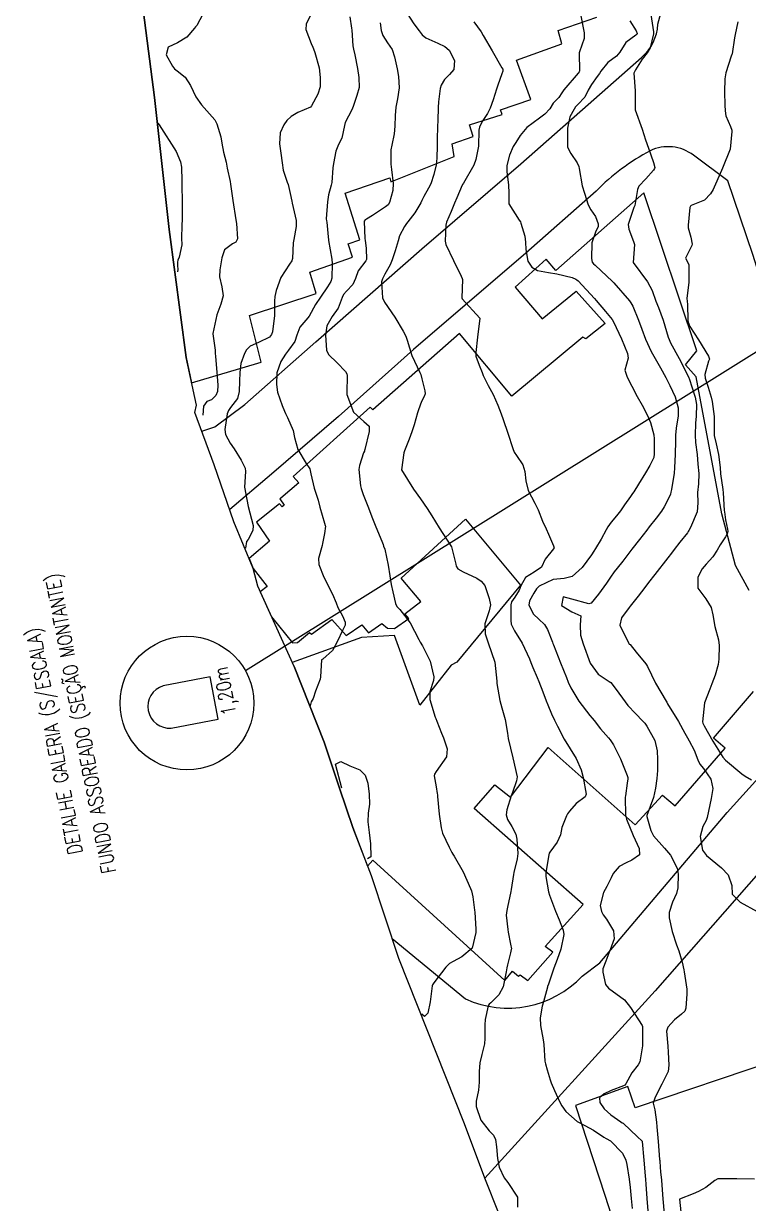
# Model space of a CAD drawing. Header units: metres. Extents: x 292545 to 299085, y 7450245 to 7463078.
# Drawn here: x 296783 to 296858.9, y 7452600.8 to 7452724.4 of the extents above; entities that cross this region are included whole.
import ezdxf

# ---------------------------------------------------------------- set-up
doc = ezdxf.new("R2010")
doc.units = ezdxf.units.M
doc.linetypes.add('CONTINUO', pattern=[0])
for name, color, linetype in [('Area', 45, 'Continuous'), ('Curvas de Nivel 1m', 11, 'Continuous'), ('Curvas de Nivel 5m', 15, 'Continuous'), ('Edificações', 30, 'Continuous'), ('TEXTO', 45, 'Continuous'), ('Vias Primárias', 230, 'Continuous')]:
    doc.layers.add(name, color=color, linetype=linetype)
doc.styles.add('ROMANS', font='romans', dxfattribs={"height": 0.2})

msp = doc.modelspace()

# ---------------------------------------------------------------- linework, layer by layer
at = {"layer": 'Area'}
msp.add_polyline3d([(296834.29, 7452595.95, 707.87), (296831.3, 7452603.49, 707.73), (296829.18, 7452609.19, 707.73), (296822.31, 7452626.51, 709.84), (296819.42, 7452635.15, 713.35), (296817.47, 7452640.2, 713.99), (296816.09, 7452644.32, 713.35), (296814.46, 7452649.14, 713.44), (296811.32, 7452657.07, 709.91), (296807.51, 7452665.49, 713.61), (296807.05, 7452667.35, 713.85), (296805.01, 7452672.24, 710.91), (296802.97, 7452678.19, 710.94), (296800.93, 7452683.69, 710.85), (296801.1, 7452684.43, 713.8), (296800.01, 7452689.44, 715.61), (296798.25, 7452702.85, 717.95), (296796.69, 7452716.68, 718.61), (296795.03, 7452729.65, 712.67)], dxfattribs=at)
at = {"layer": 'Curvas de Nivel 1m', "flags": 128}
for points, elevation in [([(296802.06, 7452725.91), (296801.14, 7452724.21), (296801.01, 7452724.05), (296800.91, 7452723.92), (296800.09, 7452722.97), (296799.12, 7452722.38), (296798.14, 7452721.95), (296797.93, 7452721.12), (296798.6, 7452719.95), (296798.81, 7452719.68), (296799.08, 7452719.47), (296799.92, 7452718.78), (296800.46, 7452717.93), (296801.05, 7452716.75), (296801.64, 7452715.91), (296803.02, 7452714.32), (296803.17, 7452714.05), (296803.24, 7452713.9), (296803.66, 7452712.55), (296803.75, 7452711.89), (296803.93, 7452710.93), (296804.2, 7452709.88), (296804.33, 7452709.26), (296804.62, 7452707.87), (296804.67, 7452707.6), (296804.92, 7452705.87), (296805.22, 7452703.87), (296805.28, 7452703.48), (296805.38, 7452701.86), (296805.21, 7452701.53), (296804.86, 7452701.33), (296804.02, 7452700.72), (296803.75, 7452699.89), (296803.55, 7452698.61), (296803.52, 7452697.89), (296803.76, 7452696.83), (296803.89, 7452695.88), (296803.64, 7452695.03), (296803.24, 7452693.89), (296802.8, 7452691.94), (296802.8, 7452691.9), (296803.05, 7452690.21), (296803.06, 7452689.9), (296803.08, 7452689.54), (296803.24, 7452687.89), (296803.35, 7452686.55), (296803.3, 7452685.89), (296803.12, 7452685.45), (296802.67, 7452685), (296802.2, 7452684.82), (296801.85, 7452684.34), (296801.78, 7452683.41)], 712), ([(296813.15, 7452725.5), (296812.59, 7452724.33), (296812.57, 7452723.79), (296813.12, 7452722.31), (296813.28, 7452721.94), (296813.35, 7452721.78), (296813.51, 7452721.37), (296813.96, 7452719.77), (296814.06, 7452718.76), (296814.05, 7452717.77), (296813.8, 7452717.02), (296813.15, 7452715.78), (296813.03, 7452715.66), (296811.73, 7452715.09), (296811.02, 7452714.67), (296810.57, 7452714.25), (296810.24, 7452713.81), (296809.86, 7452712.96), (296809.8, 7452711.81), (296809.95, 7452710.84), (296810.07, 7452709.81), (296810.19, 7452709.05), (296810.61, 7452707.8), (296810.7, 7452707.56), (296810.93, 7452706.6), (296811.07, 7452705.8), (296811.12, 7452705.6), (296811.53, 7452703.79), (296811.54, 7452703.14), (296811.28, 7452701.8), (296811.24, 7452701.43), (296811.15, 7452699.8), (296811.08, 7452699.56), (296810.84, 7452699.2), (296809.92, 7452697.81), (296809.45, 7452696.46), (296809.32, 7452695.82), (296809.27, 7452695.35), (296809.27, 7452693.82), (296809.07, 7452692.14), (296808.95, 7452691.83), (296808.75, 7452691.57), (296807.58, 7452691), (296806.74, 7452690.62), (296806.34, 7452690.25), (296806.12, 7452689.86), (296805.76, 7452688.82), (296805.64, 7452687.86), (296805.59, 7452686.96), (296805.56, 7452685.86), (296805.38, 7452685.16), (296804.66, 7452684.19), (296804.52, 7452684), (296804.45, 7452683.87), (296804.32, 7452683.54), (296804.07, 7452681.88), (296804.14, 7452681.39), (296804.62, 7452680.48), (296805.04, 7452679.87), (296805.77, 7452678.68), (296806.2, 7452677.86), (296806.23, 7452677.5), (296806.14, 7452675.86), (296806.53, 7452673.85), (296807.03, 7452671.84), (296807.02, 7452671.33), (296806.5, 7452670.38), (296806.34, 7452670.16), (296806.24, 7452669.46)], 711), ([(296823.15, 7452725.47), (296823.86, 7452724.37), (296824.41, 7452723.64), (296824.73, 7452723.24), (296825.12, 7452722.9), (296826.38, 7452722.35), (296827.11, 7452721.99), (296827.57, 7452721.61), (296828.14, 7452720.55), (296828.05, 7452719.6), (296827.6, 7452719.08), (296827.07, 7452718.55), (296826.72, 7452717.96), (296826.63, 7452717.61), (296826.45, 7452716.21), (296826.4, 7452715.62), (296826.36, 7452714.27), (296826.34, 7452713.62), (296826.31, 7452712.31), (296826.29, 7452711.62), (296826.28, 7452710.31), (296826.2, 7452709.62), (296825.97, 7452708.6), (296825.63, 7452707.62), (296825.41, 7452707.16), (296824.92, 7452706.3), (296824.69, 7452705.87), (296824.58, 7452705.64), (296823.97, 7452704.58), (296823.24, 7452703.66), (296823.09, 7452703.46), (296822.89, 7452703.16), (296822.36, 7452702.18), (296822.22, 7452701.67), (296821.92, 7452700.61), (296821.58, 7452699.67), (296821.38, 7452699.13), (296820.83, 7452698.17), (296820.57, 7452697.68), (296820.48, 7452697.35), (296820.59, 7452695.68), (296820.8, 7452695.22), (296821.89, 7452693.67), (296822.76, 7452692.21), (296823.02, 7452691.66), (296823.15, 7452691.25), (296823.66, 7452689.65), (296824.48, 7452687.86), (296824.58, 7452687.64), (296824.7, 7452687.2), (296825.01, 7452685.96), (296825.05, 7452685.63), (296824.96, 7452685.36), (296824.67, 7452684.83), (296824.34, 7452683.97), (296824.25, 7452683.64), (296823.9, 7452682.39), (296823.67, 7452681.65), (296823.39, 7452680.88), (296822.87, 7452679.66), (296822.81, 7452679.46), (296822.58, 7452677.66), (296823.83, 7452675.65), (296824.55, 7452674.62), (296825.25, 7452673.63), (296825.75, 7452672.84), (296826.51, 7452671.61), (296827.81, 7452669.6), (296828.27, 7452667.79), (296828.3, 7452667.59), (296828.46, 7452667.3), (296829.04, 7452667), (296830.45, 7452666.34), (296830.91, 7452666.03), (296831.31, 7452665.56), (296831.77, 7452664.2), (296831.88, 7452663.55), (296831.77, 7452662.92), (296831.3, 7452661.56), (296831.32, 7452660.49), (296831.66, 7452659.55), (296832.34, 7452657.54), (296832.54, 7452655.54), (296832.57, 7452655.29), (296832.87, 7452653.53), (296833.07, 7452652.75), (296833.43, 7452651.53), (296833.68, 7452650.11), (296833.75, 7452649.53), (296834.22, 7452647.52), (296834.68, 7452645.52), (296834.6, 7452645.11), (296834.19, 7452643.88), (296834.07, 7452643.52), (296833.61, 7452642.08), (296833.53, 7452641.53), (296833.66, 7452641.04), (296834.14, 7452640.32), (296834.55, 7452639.52), (296834.66, 7452638.98), (296834.75, 7452637.51), (296834.68, 7452636.93), (296834.35, 7452635.52), (296834.31, 7452635.29), (296834.06, 7452633.71), (296834.02, 7452633.52), (296833.67, 7452631.89), (296833.6, 7452631.53), (296833.55, 7452631.05), (296833.71, 7452629.52), (296833.76, 7452629.27), (296834, 7452628.01), (296834.08, 7452627.52), (296834.07, 7452627.44), (296833.99, 7452627.08), (296833.67, 7452625.82), (296833.61, 7452625.53), (296833.54, 7452625.11), (296833.22, 7452623.53), (296832.77, 7452622.7), (296831.92, 7452621.87), (296831.75, 7452621.72), (296831.64, 7452621.55), (296831.33, 7452620.12), (296831.29, 7452619.56), (296831.31, 7452618.13), (296831.25, 7452617.56), (296830.97, 7452616.44), (296830.79, 7452615.56), (296830.71, 7452614.68), (296830.71, 7452613.56), (296830.65, 7452612.72), (296830.4, 7452611.56), (296830.38, 7452610.98), (296830.88, 7452609.56), (296831.76, 7452608.45), (296832.2, 7452607.99), (296832.4, 7452607.54), (296832.52, 7452606.76), (296832.63, 7452605.54), (296832.81, 7452604.63), (296833.31, 7452603.53), (296833.7, 7452603.05), (296834.72, 7452601.51), (296834.72, 7452600.46)], 708), ([(296820.34, 7452724.49), (296820.46, 7452723.69), (296820.61, 7452723.17), (296821.12, 7452722.4), (296821.59, 7452721.68), (296821.85, 7452720.93), (296822.12, 7452719.67), (296822.26, 7452718.86), (296822.33, 7452717.67), (296822.17, 7452716.54), (296821.99, 7452715.67), (296821.91, 7452714.79), (296821.88, 7452713.67), (296821.81, 7452712.86), (296821.55, 7452711.67), (296821.47, 7452711.19), (296821.47, 7452709.67), (296821.52, 7452709.11), (296821.71, 7452707.67), (296821.66, 7452706.94), (296821.31, 7452705.68), (296821.16, 7452705.43), (296820.91, 7452705.21), (296819.52, 7452704.32), (296818.9, 7452703.93), (296818.76, 7452703.85), (296818.66, 7452703.71), (296818.74, 7452701.85), (296818.75, 7452701.71), (296818.86, 7452700.84), (296818.9, 7452699.71), (296818.84, 7452699.57), (296818.02, 7452698.53), (296817.74, 7452697.72), (296817.47, 7452697.07), (296816.81, 7452696.38), (296816.49, 7452696.05), (296816.36, 7452695.73), (296815.93, 7452694.6), (296815.31, 7452693.74), (296814.76, 7452692.76), (296814.62, 7452691.76), (296814.73, 7452690.22), (296814.94, 7452689.76), (296815.84, 7452688.87), (296816.71, 7452687.97), (296816.85, 7452687.73), (296816.88, 7452687.55), (296816.85, 7452685.73), (296816.85, 7452685.55), (296817.56, 7452683.72), (296818.64, 7452682.74), (296819.17, 7452682.23), (296819.19, 7452681.7), (296818.72, 7452679.81), (296818.69, 7452679.71), (296818.68, 7452679.64), (296818.61, 7452679.45), (296818.17, 7452678.13), (296818.12, 7452677.71), (296818.29, 7452675.98), (296818.35, 7452675.71), (296818.55, 7452675.09), (296819.1, 7452673.7), (296819.48, 7452672.75), (296819.9, 7452671.7), (296820.5, 7452670.19), (296820.64, 7452669.84), (296820.7, 7452669.69), (296820.81, 7452669.36), (296821.18, 7452667.68), (296821.34, 7452666.57), (296821.5, 7452665.67), (296821.67, 7452664.91), (296821.94, 7452663.67), (296822.1, 7452663.36), (296822.41, 7452663.06), (296823.49, 7452661.65), (296824.38, 7452659.9), (296824.51, 7452659.64), (296824.77, 7452659.23), (296825.56, 7452657.63), (296825.97, 7452655.98), (296825.93, 7452655.62), (296825.53, 7452654.41), (296825.54, 7452653.63), (296826.11, 7452651.78), (296826.17, 7452651.62), (296826.27, 7452651.35), (296826.75, 7452650.11), (296826.97, 7452649.61), (296827.37, 7452648.47), (296827.28, 7452647.6), (296826.21, 7452646.09), (296826.02, 7452645.81), (296826, 7452645.62), (296826.19, 7452644.49), (296826.32, 7452643.76), (296826.34, 7452643.62), (296826.35, 7452643.45), (296826.52, 7452641.61), (296826.71, 7452640.18), (296826.87, 7452639.61), (296827.57, 7452638.14), (296827.84, 7452637.59), (296827.94, 7452637.43), (296828.1, 7452637.2), (296829.03, 7452635.58), (296829.81, 7452633.82), (296829.9, 7452633.57), (296830.05, 7452632.94), (296830.23, 7452631.57), (296830.24, 7452631.36), (296830.36, 7452629.57), (296830.35, 7452629.23), (296829.99, 7452627.57), (296828.89, 7452626.67), (296827.97, 7452626.17), (296827.59, 7452625.97), (296827.2, 7452625.6), (296825.95, 7452623.95), (296825.81, 7452623.75), (296825.78, 7452623.62), (296825.57, 7452621.97), (296825.34, 7452620.77), (296824.97, 7452620.44), (296824.69, 7452620.68)], 709), ([(296830.15, 7452724.59), (296830.91, 7452723.56), (296831.13, 7452723.17), (296832.07, 7452721.55), (296833.09, 7452719.78), (296833.17, 7452719.63), (296833.2, 7452719.54), (296833.18, 7452719.44), (296833.08, 7452719.14), (296832.66, 7452717.95), (296832.52, 7452717.55), (296832.18, 7452716.42), (296831.87, 7452715.55), (296831.59, 7452714.99), (296831.02, 7452714.14), (296830.73, 7452713.56), (296830.67, 7452713.23), (296830.63, 7452711.57), (296830.37, 7452710.17), (296830.13, 7452709.57), (296829.05, 7452707.69), (296828.99, 7452707.59), (296828.97, 7452707.56), (296828.94, 7452707.49), (296828.37, 7452706.15), (296828.14, 7452705.6), (296827.78, 7452704.72), (296827.3, 7452703.61), (296827.21, 7452703.28), (296827.14, 7452701.61), (296827.21, 7452701.26), (296828.01, 7452699.6), (296828.83, 7452697.96), (296828.94, 7452697.71), (296828.96, 7452697.59), (296828.88, 7452695.67), (296828.91, 7452695.59), (296830.77, 7452693.56), (296830.54, 7452691.56), (296830.35, 7452689.95), (296830.36, 7452689.57), (296830.71, 7452688.63), (296831.02, 7452687.88), (296831.14, 7452687.56), (296831.66, 7452686.52), (296832.18, 7452685.55), (296832.67, 7452684.44), (296833.01, 7452683.54), (296833.22, 7452682.96), (296833.71, 7452681.53), (296834.24, 7452679.89), (296834.37, 7452679.52), (296834.6, 7452679.18), (296835.27, 7452678.19), (296835.49, 7452677.51), (296835.59, 7452676.52), (296835.84, 7452675.51), (296836.54, 7452674.18), (296836.89, 7452673.49), (296837.35, 7452672.31), (296837.71, 7452671.48), (296837.97, 7452670.94), (296838.5, 7452669.72), (296838.55, 7452669.47), (296838.53, 7452669.43), (296838.49, 7452669.4), (296837.62, 7452668.33), (296837.22, 7452667.49), (296836.46, 7452666.96), (296835.55, 7452666.41), (296835.06, 7452665.51), (296834.88, 7452665.07), (296834.43, 7452664.34), (296834.1, 7452663.84), (296834.03, 7452663.52), (296834.01, 7452661.91), (296834.06, 7452661.52), (296834.39, 7452660.81), (296835.2, 7452659.51), (296835.98, 7452657.87), (296836.13, 7452657.5), (296836.34, 7452656.98), (296836.77, 7452655.93), (296836.94, 7452655.49), (296837.37, 7452654.42), (296837.72, 7452653.48), (296837.88, 7452653.07), (296838.28, 7452652.12), (296838.58, 7452651.47), (296838.9, 7452650.83), (296839.62, 7452649.46), (296840.24, 7452648.45), (296840.87, 7452647.44), (296841.38, 7452646.27), (296841.6, 7452645.44), (296841.9, 7452643.72), (296841.79, 7452643.43), (296840.88, 7452642.74), (296840.16, 7452641.93), (296839.97, 7452641.64), (296839.86, 7452641.45), (296839.38, 7452640.22), (296839.21, 7452639.46), (296838.89, 7452638.69), (296838.11, 7452637.64), (296838.05, 7452637.52), (296838.04, 7452637.47), (296838.01, 7452637.38), (296837.68, 7452635.48), (296837.68, 7452635.08), (296837.97, 7452633.47), (296838.06, 7452633.12), (296838.7, 7452631.46), (296839.09, 7452630.53), (296839.52, 7452629.46), (296839.56, 7452629.01), (296839.27, 7452627.46), (296838.89, 7452626.38), (296838.52, 7452625.47), (296837.95, 7452623.82), (296837.87, 7452623.55), (296837.86, 7452623.48), (296837.44, 7452621.97), (296837.31, 7452621.49), (296837.1, 7452620.28), (296837.12, 7452619.49), (296837.4, 7452617.97), (296837.47, 7452617.48), (296837.59, 7452615.74), (296837.64, 7452615.48), (296837.84, 7452614.83), (296838.15, 7452613.79), (296838.26, 7452613.47), (296838.6, 7452612.68), (296839.17, 7452611.46), (296839.38, 7452611.05), (296839.78, 7452610.48), (296840.97, 7452609.44), (296841.77, 7452609.02), (296842.67, 7452608.51), (296843.76, 7452607.79), (296844.01, 7452607.66), (296844.47, 7452607.4), (296845.73, 7452606.12), (296846.06, 7452605.38), (296846.17, 7452604.93), (296846.43, 7452603.37), (296846.53, 7452602.53), (296846.64, 7452601.37), (296846.73, 7452600.31)], 707), ([(296841.37, 7452725.22), (296841.7, 7452723.43), (296841.7, 7452722.86), (296841.2, 7452721.44), (296841.19, 7452721.35), (296841.22, 7452719.44), (296841.18, 7452719.34), (296841.08, 7452719.21), (296839.59, 7452717.46), (296839.38, 7452717.15), (296839.05, 7452716.66), (296838.46, 7452716.06), (296838.09, 7452715.48), (296837.59, 7452714.92), (296837.02, 7452714.49), (296835.71, 7452713.51), (296835, 7452712.67), (296834.55, 7452711.97), (296834.26, 7452711.53), (296833.87, 7452710.64), (296833.62, 7452709.53), (296833.6, 7452708.89), (296833.79, 7452707.53), (296833.83, 7452706.63), (296833.8, 7452705.53), (296834.9, 7452703.81), (296835.02, 7452703.64), (296835.08, 7452703.52), (296835.5, 7452702.13), (296835.57, 7452701.51), (296835.61, 7452700.76), (296835.81, 7452699.51), (296836.22, 7452698.89), (296836.83, 7452698.56), (296837.97, 7452698.34), (296838.83, 7452698.19), (296840.46, 7452697.82), (296840.82, 7452697.65), (296840.94, 7452697.57), (296841.08, 7452697.45), (296842.8, 7452695.62), (296842.97, 7452695.42), (296843.95, 7452694.24), (296844.63, 7452693.4), (296844.77, 7452693.17), (296845.34, 7452691.97), (296845.6, 7452691.39), (296846.25, 7452689.87), (296846.31, 7452689.38), (296845.97, 7452688.12), (296846.2, 7452687.39), (296846.69, 7452686.42), (296847.26, 7452685.37), (296847.76, 7452684.46), (296848.32, 7452683.36), (296848.43, 7452683.13), (296848.65, 7452682.64), (296849.01, 7452681.35), (296849.05, 7452680.92), (296849.05, 7452679.35), (296848.99, 7452678.96), (296848.59, 7452678.11), (296848.14, 7452677.36), (296847.38, 7452676.18), (296846.89, 7452675.38), (296846.76, 7452675.18), (296846.56, 7452674.89), (296845.93, 7452674), (296845.5, 7452673.39), (296845.08, 7452672.85), (296844.52, 7452672.18), (296844.19, 7452671.72), (296844.02, 7452671.4), (296843.49, 7452670.42), (296842.88, 7452669.42), (296842.72, 7452669.17), (296842.48, 7452668.78), (296841.48, 7452667.43), (296840.45, 7452666.51), (296839.6, 7452666.31), (296838.45, 7452666.2), (296836.98, 7452665.49), (296836.72, 7452665.22), (296836.43, 7452664.76), (296835.96, 7452663.97), (296835.9, 7452663.51), (296836.4, 7452662.57), (296836.95, 7452662.04), (296837.55, 7452661.48), (296837.87, 7452660.96), (296838.37, 7452659.63), (296838.43, 7452659.47), (296838.48, 7452659.36), (296839.24, 7452657.46), (296839.85, 7452655.93), (296840.04, 7452655.45), (296840.31, 7452654.84), (296841.13, 7452653.44), (296842.28, 7452651.96), (296842.53, 7452651.68), (296842.74, 7452651.42), (296843.41, 7452650.55), (296844.26, 7452649.61), (296844.43, 7452649.4), (296844.76, 7452648.88), (296845.52, 7452647.39), (296846.21, 7452645.66), (296846.26, 7452645.44), (296846.26, 7452645.38), (296846.26, 7452645.32), (296846.2, 7452644.86), (296846.02, 7452643.53), (296846.01, 7452643.38), (296846.03, 7452641.5), (296846.05, 7452641.38), (296846.15, 7452641.08), (296846.84, 7452639.37), (296847.46, 7452638.01), (296847.5, 7452637.37), (296846.69, 7452636.78), (296846.09, 7452636.52), (296845.36, 7452636.12), (296844.75, 7452635.39), (296844.53, 7452634.94), (296844.07, 7452634.05), (296843.72, 7452633.41), (296843.39, 7452632.06), (296843.53, 7452631.41), (296843.69, 7452631.07), (296844.03, 7452630.63), (296844.79, 7452629.39), (296844.85, 7452628.54), (296844.42, 7452627.4), (296844.3, 7452627.07), (296843.97, 7452626.23), (296843.66, 7452625.4), (296843.64, 7452625.08), (296843.95, 7452623.77), (296844.25, 7452623.4), (296845.92, 7452622.16), (296846.56, 7452621.37), (296847.79, 7452619.47), (296847.82, 7452619.36), (296847.82, 7452617.42), (296847.81, 7452617.36), (296847.52, 7452615.69), (296847.36, 7452615.36), (296846.7, 7452614.51), (296846.05, 7452613.38), (296845.95, 7452613.24), (296845.82, 7452613.16), (296844.54, 7452612.67), (296843.81, 7452612.33), (296843.32, 7452611.9), (296843.34, 7452611.41), (296843.79, 7452610.74), (296844.5, 7452610.12), (296845.54, 7452609.38), (296845.69, 7452609.3), (296845.77, 7452609.24), (296847.3, 7452607.83), (296847.75, 7452607.4), (296847.77, 7452607.37), (296847.77, 7452607.36), (296847.77, 7452607.34), (296847.96, 7452605.36), (296848.1, 7452603.75), (296848.13, 7452603.35), (296848.17, 7452602.88), (296848.28, 7452601.35), (296848.38, 7452600.07)], 706), ([(296848.7, 7452725.35), (296848.96, 7452723.53), (296848.96, 7452723.35), (296848.6, 7452721.86), (296848.31, 7452721.36), (296847.79, 7452720.67), (296847.08, 7452719.57), (296846.96, 7452719.37), (296846.92, 7452719.21), (296847.06, 7452717.37), (296847.03, 7452715.37), (296847.76, 7452713.36), (296848.13, 7452712.22), (296848.45, 7452711.36), (296848.97, 7452709.86), (296849.1, 7452709.35), (296849.08, 7452709.23), (296848.96, 7452709.05), (296848.15, 7452708.16), (296847.43, 7452707.37), (296847.28, 7452707.03), (296847, 7452705.37), (296846.98, 7452705.3), (296846.91, 7452705.15), (296846.3, 7452703.38), (296846.37, 7452702.86), (296846.88, 7452701.59), (296846.95, 7452701.37), (296846.96, 7452701.28), (296846.84, 7452699.37), (296848.35, 7452697.35), (296848.81, 7452696.45), (296849.2, 7452695.35), (296849.47, 7452694.66), (296849.98, 7452693.34), (296850.51, 7452691.58), (296850.59, 7452691.33), (296850.75, 7452690.99), (296851.64, 7452689.32), (296852.02, 7452688.61), (296852.68, 7452687.3), (296852.7, 7452687.25), (296853.33, 7452685.29), (296853.46, 7452684.5), (296853.43, 7452683.29), (296853.37, 7452682.57), (296853.31, 7452681.29), (296853.37, 7452680.54), (296853.52, 7452679.29), (296853.62, 7452678.26), (296853.7, 7452677.29), (296853.67, 7452676.19), (296853.58, 7452675.29), (296853.62, 7452674.21), (296853.53, 7452673.29), (296852.84, 7452671.63), (296852.68, 7452671.31), (296852.61, 7452671.21), (296852.51, 7452671.08), (296851.72, 7452670.09), (296851.14, 7452669.32), (296850.85, 7452668.95), (296850.47, 7452668.47), (296849.97, 7452667.84), (296849.58, 7452667.34), (296849.09, 7452666.71), (296848.45, 7452665.88), (296848.05, 7452665.36), (296847.36, 7452664.44), (296846.51, 7452663.38), (296846.41, 7452663.25), (296845.61, 7452662.18), (296845.42, 7452661.39), (296846.37, 7452659.47), (296846.42, 7452659.43), (296846.52, 7452659.38), (296847.14, 7452658.59), (296848.17, 7452657.35), (296848.24, 7452657.25), (296848.34, 7452657.06), (296849.17, 7452655.34), (296850.29, 7452653.44), (296850.35, 7452653.33), (296850.44, 7452653.18), (296851.58, 7452651.32), (296852.26, 7452650.11), (296852.54, 7452649.59), (296852.69, 7452649.3), (296853.22, 7452648.32), (296853.62, 7452647.29), (296853.8, 7452646.86), (296854.21, 7452646.38), (296854.96, 7452645.27), (296855.17, 7452644.29), (296855.01, 7452643.27), (296854.85, 7452642.58), (296854.59, 7452641.28), (296854.48, 7452640.95), (296854.14, 7452640.31), (296853.85, 7452639.28), (296854.11, 7452637.83), (296854.51, 7452637.28), (296856.09, 7452636), (296856.8, 7452635.25), (296857.17, 7452634.15), (296857.21, 7452633.25), (296858.05, 7452632.4), (296859.83, 7452631.42)], 704), ([(296857.81, 7452724.58), (296857.5, 7452723.25), (296857.45, 7452722.93), (296857.19, 7452721.25), (296857.18, 7452721.18), (296857.1, 7452720.98), (296856.55, 7452719.26), (296856.45, 7452718.63), (296856.4, 7452717.26), (296856.44, 7452715.86), (296856.46, 7452715.26), (296856.53, 7452714.76), (296857.02, 7452713.63), (296857.15, 7452713.25), (296857.16, 7452713.1), (296856.98, 7452711.25), (296856.19, 7452709.26), (296855.59, 7452707.91), (296855.32, 7452707.27), (296855.2, 7452707.02), (296854.93, 7452706.57), (296854.29, 7452705.92), (296852.91, 7452705.35), (296852.88, 7452705.33), (296852.84, 7452705.3), (296852.76, 7452705.15), (296852.61, 7452703.3), (296852.61, 7452703.02), (296852.88, 7452702.04), (296853.01, 7452701.3), (296852.99, 7452701.18), (296852.87, 7452700.94), (296852.33, 7452699.83), (296852.61, 7452699.3), (296852.67, 7452699.13), (296852.66, 7452697.3), (296852.46, 7452695.65), (296852.48, 7452695.3), (296852.52, 7452695.03), (296852.57, 7452693.3), (296852.6, 7452693.13), (296852.77, 7452692.67), (296853.68, 7452691.29), (296854.73, 7452689.57), (296854.83, 7452689.28), (296854.8, 7452689.2), (296854.72, 7452689.04), (296854.35, 7452687.64), (296854.39, 7452687.28), (296854.69, 7452686.34), (296855.01, 7452685.28), (296855.1, 7452684.84), (296855.3, 7452683.27), (296855.32, 7452682.6), (296855.33, 7452681.27), (296855.51, 7452680.38), (296855.78, 7452679.27), (296855.93, 7452677.93), (296855.99, 7452677.27), (296856.21, 7452675.62), (296856.25, 7452675.26), (296856.37, 7452673.43), (296856.39, 7452673.26), (296856.52, 7452672.44), (296856.71, 7452671.46), (296856.74, 7452671.26), (296856.72, 7452671.04), (296856.5, 7452670.65), (296855.95, 7452669.81), (296855.63, 7452669.27), (296855.19, 7452668.55), (296854.47, 7452667.78), (296854.05, 7452667.29), (296853.6, 7452666.44), (296853.61, 7452665.29), (296854.43, 7452664.17), (296855.01, 7452663.27), (296855.19, 7452662.48), (296855.37, 7452661.27), (296855.76, 7452659.88), (296855.84, 7452659.27), (296855.79, 7452657.83), (296855.73, 7452657.27), (296855.42, 7452656.18), (296855.07, 7452655.27), (296854.87, 7452654.72), (296854.29, 7452653.28), (296854.08, 7452651.28), (296854.12, 7452651.13), (296854.27, 7452650.85), (296855.18, 7452649.27), (296856.23, 7452647.58), (296856.49, 7452647.26), (296858.21, 7452645.82), (296858.58, 7452645.6), (296859.21, 7452645.22)], 703), ([(296797.01, 7452714.02), (296797.05, 7452713.97), (296797.18, 7452713.8), (296798.98, 7452711.02), (296799.44, 7452709.94), (296799.53, 7452709.36), (296799.55, 7452707.93), (296799.56, 7452707.31), (296799.6, 7452705.93), (296799.61, 7452705.24), (296799.61, 7452703.93), (296799.57, 7452703.25), (296799.53, 7452701.93), (296799.56, 7452701.24), (296799.3, 7452699.94), (296799.15, 7452699.63), (296799.1, 7452699.42), (296799.12, 7452699.08), (296799.15, 7452698.65), (296799.13, 7452698.4)], 713), ([(296859.55, 7452603.38), (296857.7, 7452603.41), (296857.53, 7452603.42), (296855.7, 7452603.43), (296855.38, 7452603.26), (296854.45, 7452602.52), (296853.68, 7452602.09), (296853.12, 7452601.86), (296851.67, 7452601.31), (296851.91, 7452599.31)], 704)]:
    msp.add_lwpolyline(points, dxfattribs=dict(at, elevation=elevation))
at = {"layer": 'Curvas de Nivel 5m', "flags": 128}
for points, elevation in [([(296817.15, 7452725.13), (296817.34, 7452723.93), (296817.36, 7452723.73), (296817.48, 7452722.09), (296817.55, 7452721.73), (296817.7, 7452721.13), (296817.96, 7452719.72), (296818.12, 7452718.76), (296818.14, 7452717.72), (296817.91, 7452716.86), (296817.51, 7452715.73), (296817.38, 7452715.37), (296817.02, 7452714.72), (296816.69, 7452714.06), (296816.6, 7452713.73), (296816.31, 7452712.42), (296815.99, 7452711.74), (296815.69, 7452711.03), (296815.45, 7452709.75), (296815.39, 7452709.31), (296815.27, 7452707.75), (296815.22, 7452707.47), (296814.93, 7452706.46), (296814.82, 7452705.75), (296814.68, 7452703.97), (296814.71, 7452703.75), (296814.74, 7452703.6), (296814.88, 7452702.08), (296814.91, 7452701.75), (296814.92, 7452701.7), (296815.26, 7452699.75), (296815.3, 7452699.29), (296815.28, 7452697.75), (296815.16, 7452697.41), (296814.81, 7452696.84), (296814.09, 7452695.76), (296813.57, 7452694.99), (296812.9, 7452693.78), (296812.77, 7452693.6), (296811.93, 7452692.62), (296811.6, 7452691.79), (296811.41, 7452691.13), (296810.73, 7452690.19), (296810.42, 7452689.8), (296809.93, 7452689.03), (296809.53, 7452687.82), (296809.48, 7452686.61), (296809.6, 7452685.82), (296810.07, 7452684.4), (296810.32, 7452683.81), (296810.42, 7452683.57), (296810.65, 7452683.14), (296811.21, 7452681.79), (296811.36, 7452681.06), (296811.72, 7452679.79), (296812.59, 7452678.33), (296812.96, 7452677.78), (296813.09, 7452677.26), (296813.44, 7452675.77), (296813.83, 7452674.48), (296814.02, 7452673.77), (296814.52, 7452672.09), (296814.59, 7452671.84), (296814.6, 7452671.76), (296814.51, 7452670.99), (296814.31, 7452669.95), (296814.26, 7452669.76), (296813.87, 7452668.37), (296813.91, 7452667.77), (296814.45, 7452666.42), (296814.67, 7452665.98), (296814.78, 7452665.75), (296815.34, 7452664.66), (296815.73, 7452663.74), (296815.92, 7452663.25), (296816.4, 7452662.4), (296816.69, 7452661.73), (296816.69, 7452661.42), (296816.38, 7452660.83), (296815.87, 7452659.74), (296815.34, 7452658.76), (296814.34, 7452657.85), (296814.28, 7452657.82), (296814.2, 7452657.76), (296814.1, 7452655.98), (296814.05, 7452655.76), (296813.58, 7452654.5), (296813.31, 7452653.74), (296813.1, 7452653.37), (296813.02, 7452652.96)], 710), ([(296846.48, 7452724.71), (296847.14, 7452723.65), (296847.24, 7452723.37), (296847.22, 7452723.28), (296847.13, 7452723.21), (296846.07, 7452722.44), (296845.43, 7452721.4), (296845.1, 7452721.01), (296844.17, 7452720.33), (296843.46, 7452719.42), (296843.32, 7452719.18), (296843.08, 7452718.86), (296842.46, 7452718.04), (296842.13, 7452717.43), (296841.78, 7452716.71), (296841.04, 7452715.95), (296840.8, 7452715.68), (296840.66, 7452715.45), (296840.2, 7452714.63), (296839.95, 7452713.46), (296839.95, 7452712.5), (296839.95, 7452711.46), (296840.31, 7452710.79), (296840.97, 7452709.84), (296841.13, 7452709.44), (296841.17, 7452709.23), (296841.49, 7452707.43), (296841.74, 7452706.63), (296842.11, 7452705.43), (296842.39, 7452704.91), (296842.9, 7452704.2), (296843.17, 7452703.42), (296843.17, 7452703.14), (296842.88, 7452702.55), (296842.52, 7452701.43), (296842.47, 7452699.8), (296842.53, 7452699.42), (296842.67, 7452699.25), (296842.84, 7452699.1), (296844.67, 7452697.4), (296844.82, 7452697.24), (296846.45, 7452695.38), (296846.59, 7452695.17), (296846.79, 7452694.8), (296847.39, 7452693.36), (296847.73, 7452692.4), (296848.11, 7452691.36), (296848.73, 7452690.08), (296849.13, 7452689.35), (296849.71, 7452688.34), (296850.27, 7452687.33), (296850.69, 7452686.5), (296851.22, 7452685.32), (296851.53, 7452684.18), (296851.53, 7452683.32), (296851.35, 7452682.03), (296851.28, 7452681.32), (296851.27, 7452680.67), (296851.22, 7452679.32), (296851.16, 7452677.89), (296851.12, 7452677.32), (296850.84, 7452675.6), (296850.79, 7452675.33), (296850.75, 7452675.14), (296850.55, 7452674.68), (296850.08, 7452673.8), (296849.79, 7452673.34), (296849.25, 7452672.62), (296848.52, 7452671.69), (296848.25, 7452671.35), (296847.48, 7452670.38), (296846.71, 7452669.38), (296846.48, 7452669.09), (296845.74, 7452668.12), (296845.17, 7452667.39), (296844.86, 7452666.99), (296844.45, 7452666.43), (296844.04, 7452665.81), (296843.76, 7452665.41), (296843.2, 7452664.65), (296842.42, 7452663.71), (296842.19, 7452663.64), (296840.42, 7452664.14), (296839.5, 7452664.39), (296839.34, 7452663.46), (296840.41, 7452662.81), (296841.37, 7452662.4), (296841.28, 7452661.44), (296841.31, 7452660.36), (296841.59, 7452659.44), (296842.34, 7452657.43), (296843.18, 7452656.26), (296844.32, 7452655.52), (296844.48, 7452655.4), (296845.04, 7452654.66), (296845.98, 7452653.38), (296846.29, 7452653.01), (296847.08, 7452652.17), (296847.85, 7452651.36), (296848.05, 7452651.13), (296848.27, 7452650.84), (296849.1, 7452649.34), (296849.33, 7452648.24), (296849.39, 7452647.34), (296849.38, 7452646.17), (296849.3, 7452645.34), (296849.19, 7452644.34), (296848.98, 7452643.35), (296848.27, 7452641.47), (296848.26, 7452641.36), (296848.68, 7452639.89), (296848.95, 7452639.35), (296850.11, 7452638.04), (296850.76, 7452637.32), (296851.44, 7452635.96), (296851.55, 7452635.32), (296851.5, 7452633.89), (296851.38, 7452633.32), (296850.97, 7452632.4), (296850.6, 7452631.32), (296850.59, 7452630.76), (296850.92, 7452629.32), (296851.36, 7452627.94), (296851.6, 7452627.31), (296851.97, 7452626.1), (296852.14, 7452625.31), (296852.18, 7452625.09), (296852.45, 7452623.3), (296852.45, 7452622.79), (296852.34, 7452621.31), (296852.24, 7452620.97), (296851.91, 7452620.68), (296851.16, 7452620.06), (296850.48, 7452619.32), (296850.34, 7452618.88), (296850.45, 7452617.32), (296850.49, 7452616.7), (296850.57, 7452615.32), (296850.51, 7452614.65), (296849.82, 7452613.33), (296849.15, 7452611.99), (296848.94, 7452611.34), (296849.09, 7452610.65), (296849.27, 7452609.34), (296849.31, 7452608.88), (296849.46, 7452607.33), (296849.6, 7452605.46), (296849.61, 7452605.33), (296849.62, 7452605.23), (296849.71, 7452604.12), (296849.79, 7452603.33), (296849.79, 7452603.24), (296849.94, 7452601.33), (296850.07, 7452599.75)], 705), ([(296816.34, 7452644.35), (296815.67, 7452646.84), (296816.22, 7452647.12), (296817.17, 7452646.69), (296818.21, 7452646.27), (296818.76, 7452645.7), (296819.03, 7452644.87), (296819.2, 7452643.7), (296819.22, 7452642.65), (296819.07, 7452641.7), (296819.04, 7452640.8), (296819.18, 7452639.7), (296819.33, 7452638.49), (296819.37, 7452637.15), (296819.02, 7452636.93)], 710)]:
    msp.add_lwpolyline(points, dxfattribs=dict(at, elevation=elevation))
at = {"layer": 'Edificações'}
for points, elevation in [([(296795.03, 7452729.65), (296796.69, 7452716.68), (296798.25, 7452702.85), (296800.01, 7452689.44), (296800.58, 7452686.79), (296807.54, 7452688.84), (296807.87, 7452688.94), (296806.64, 7452693.84), (296813.64, 7452696.13), (296812.97, 7452698.39), (296817.44, 7452699.95), (296817, 7452701.35), (296818.2, 7452701.75), (296816.69, 7452706.66), (296821.36, 7452708.27), (296821.46, 7452707.83), (296828.1, 7452710.49), (296827.87, 7452711.83), (296830.09, 7452712.57), (296829.7, 7452713.81), (296833.11, 7452714.88), (296832.95, 7452715.37), (296836.12, 7452716.45), (296834.61, 7452720.57), (296839.38, 7452722.27), (296838.98, 7452723.67), (296843.04, 7452725.09)], 714.65), ([(296858.98, 7452665.03), (296857.55, 7452667.65), (296856.11, 7452673.07), (296853.44, 7452687.41), (296852.31, 7452688.67), (296853.49, 7452690.12), (296847.94, 7452706.67), (296838.74, 7452698.56), (296837.73, 7452699.73), (296834.49, 7452696.79), (296837.32, 7452693.5), (296840.86, 7452696.4), (296843.91, 7452693), (296841.88, 7452691.39), (296841.56, 7452691.55), (296834.13, 7452685.38), (296828.65, 7452691.95), (296819.56, 7452683.97), (296819.28, 7452684.22), (296811.22, 7452676.98), (296811.82, 7452676.31), (296809.92, 7452674.7), (296809.83, 7452674.63), (296810.29, 7452673.99), (296810.06, 7452673.8), (296809.81, 7452674.11), (296807.37, 7452672.2), (296808.76, 7452670.21), (296806.62, 7452668.37), (296807.05, 7452667.35), (296808.5, 7452665.44), (296807.78, 7452664.89), (296808.96, 7452662.28), (296811.14, 7452659.56), (296811.68, 7452659.59), (296812.94, 7452660.63), (296813.15, 7452660.45), (296815.29, 7452662), (296816.78, 7452660.32), (296818.42, 7452661.43), (296819.1, 7452660.62), (296820.52, 7452661.57), (296821.12, 7452661.08), (296821.83, 7452661.05), (296823.35, 7452662.1), (296822.91, 7452662.59), (296824.58, 7452663.89), (296822.54, 7452666.34), (296829.28, 7452672.49), (296835.04, 7452665.6), (296828.35, 7452657.53), (296827.77, 7452657.23), (296824.5, 7452653.03), (296821.84, 7452660.33), (296818.4, 7452660.13), (296811.13, 7452657.48), (296811.32, 7452657.07), (296814.46, 7452649.14), (296816.09, 7452644.32), (296817.47, 7452640.2), (296819.02, 7452636.18)], 713.48), ([(296819.02, 7452636.18), (296819.57, 7452636.78), (296833.38, 7452624.21), (296834.19, 7452625.17), (296834.84, 7452624.63), (296834.99, 7452624.8), (296835.82, 7452624.21), (296838.42, 7452627.16), (296837.63, 7452627.76), (296841.59, 7452632.14), (296830.18, 7452642.22), (296832.35, 7452644.7), (296833.98, 7452643.39), (296837.93, 7452648.61), (296847.05, 7452640.49), (296849.89, 7452643.59), (296851.23, 7452642.48), (296856.47, 7452648.52), (296855.26, 7452649.56), (296859.43, 7452654.46)], 713.48), ([(296881.29, 7452588.57), (296873.81, 7452612.72), (296879.45, 7452614.38), (296879.23, 7452615.49), (296877.6, 7452615.06), (296871.64, 7452633.91), (296863.65, 7452631.45), (296868.46, 7452616.39), (296862.13, 7452614.49), (296861.75, 7452615.83), (296847.05, 7452610.87), (296846.29, 7452613.08), (296840.79, 7452611.09), (296843.88, 7452601.72), (296846.19, 7452594.45)], 713.06)]:
    msp.add_lwpolyline(points, dxfattribs=dict(at, elevation=elevation))
at = {"layer": 'TEXTO', "linetype": 'CONTINUO'}
for p, q in [((296990.91, 7452771.82), (296806.22, 7452656.64)), ((296802.53, 7452655.99), (296797.62, 7452655.05)), ((296803.37, 7452651.57), (296802.53, 7452655.99)), ((296798.46, 7452650.63), (296803.37, 7452651.57))]:
    msp.add_line(p, q, dxfattribs=at)
msp.add_circle((296800.1, 7452653.24), 7, dxfattribs=at)
msp.add_arc((296798.27, 7452652.88), 2.26, 106.6937, 274.9246, dxfattribs=at)
at = {"layer": 'Vias Primárias'}
for points, elevation in [([(296801.66, 7452681.71), (296803.01, 7452682.19), (296806.18, 7452684.52), (296813.61, 7452691.08), (296824.69, 7452700.83), (296835.07, 7452709.73), (296847.71, 7452720.84, 0.198822), (296849.43, 7452724.34), (296850.24, 7452727.46), (296846.22, 7452739.37), (296842.46, 7452750.73), (296838.51, 7452762.93), (296836.4, 7452769.14)], 710.88), ([(296821.61, 7452628.59), (296829.27, 7452622.26, 0.320503), (296841.5, 7452624.66), (296843.34, 7452626.04), (296856.68, 7452641.78), (296867.19, 7452653.4, 0.136818), (296869.65, 7452661.84), (296870.25, 7452667.21), (296864.23, 7452684.87), (296859.35, 7452700.24), (296856.74, 7452707.93), (296853.14, 7452710.62, 0.285754), (296848.62, 7452711.08, 0.076424), (296842.95, 7452706.87), (296835.6, 7452700.37), (296823.84, 7452690.29), (296815.98, 7452683.27), (296808.97, 7452677.21), (296804.58, 7452673.51)], 710.69), ([(296913.51, 7452432.94), (296922.81, 7452442.97), (296928.31, 7452449.11), (296931.47, 7452452.62, 0.208897), (296933.5, 7452463.11), (296928.32, 7452479.97), (296924.92, 7452491.06), (296919.98, 7452505.12), (296915.96, 7452518.68), (296911.77, 7452531.66), (296907.98, 7452542.71), (296903.86, 7452555.59), (296900, 7452567.98), (296896.57, 7452578.6), (296892.09, 7452592.31), (296887.48, 7452605.58), (296882.38, 7452620.68), (296878.42, 7452633.5), (296876.71, 7452638.53, 0.381181), (296863.84, 7452639.72), (296860.22, 7452635.72), (296849.15, 7452623.11), (296831.3, 7452603.49)], 694.54)]:
    msp.add_lwpolyline(points, format="xyb", dxfattribs=dict(at, elevation=elevation))

# ---------------------------------------------------------------- texts
at = {"layer": 'TEXTO', "style": 'ROMANS', "width": 0.8}
for s, p in [('FUNDO ASSOREADO (SEÇÃO MONTANTE)', (296792.7, 7452635.58)), ('DETALHE GALERIA (S/ESCALA)', (296789.17, 7452637.56)), ('1,20m', (296805.27, 7452652.12))]:
    msp.add_text(s, height=1.5, rotation=100.8091, dxfattribs=at).set_placement(p)

doc.saveas('drawing.dxf')
